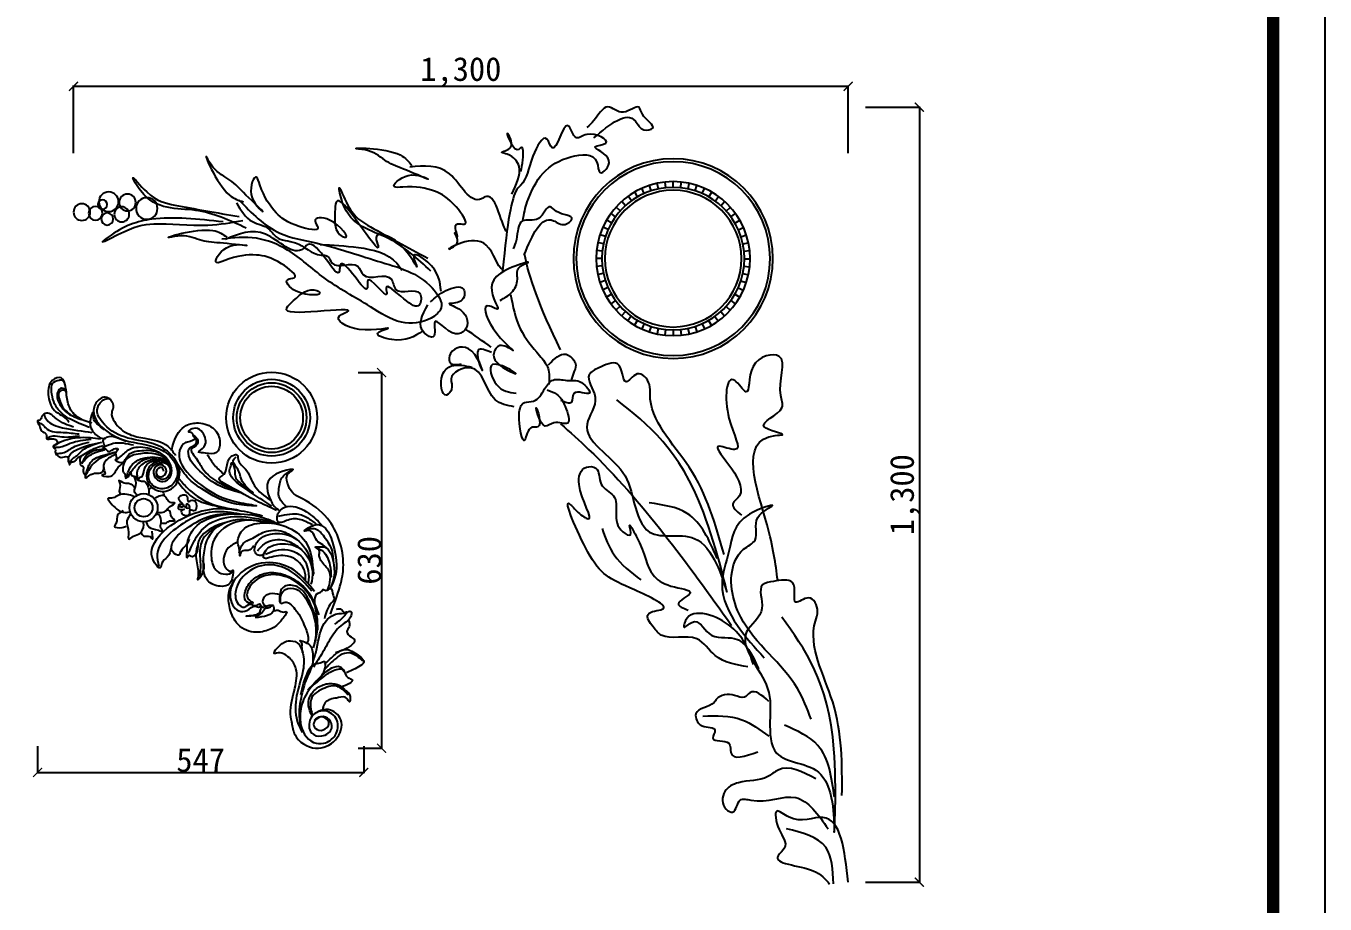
# Model space of a CAD drawing. Extents: x 3172 to 33391, y 13916 to 34175.
# Drawn here: x 18424 to 20603, y 22285 to 23758 of the extents above; entities that cross this region are included whole.
import ezdxf

# ---------------------------------------------------------------- set-up
doc = ezdxf.new("R2010")
doc.units = 0
doc.layers.get('0').update_dxf_attribs({"linetype": 'CONTINUOUS'})
doc.layers.get('DEFPOINTS').update_dxf_attribs({"linetype": 'CONTINUOUS'})
doc.dimstyles.get("Standard").update_dxf_attribs({"dimtxt": 0.18, "dimasz": 0.18, "dimexe": 0.18, "dimexo": 0.0625, "dimgap": 0.09, "dimtad": 0, "dimtih": 1, "dimtoh": 1, "dimdec": 4, "dimzin": 0, "dimdsep": 46, "dimtxsty": 'Standard', "dimcen": 0.09, "dimadec": 0, "dimazin": 0, "dimtfac": 1, "dimtdec": 4, "dimtofl": 0, "dimtmove": 0, "dimatfit": 3, "dimfxl": 1, "dimtolj": 1, "dimtzin": 0, "dimarcsym": 0})

# ---------------------------------------------------------------- blocks, each defined once
blk = doc.blocks.new('_ARCHTICK')
at = {"color": 0, "linetype": 'ByBlock', "const_width": 0.15}
blk.add_lwpolyline([(-0.5, -0.5), (0.5, 0.5)], dxfattribs=at)
blk = doc.blocks.new('*D267')
at = {"color": 0, "linetype": 'ByBlock'}
for p, q in [((546.1, 679), (586.9, 679)), ((585.6, 679), (585.6, 48.9)), ((546.1, 48.9), (586.9, 48.9))]:
    blk.add_line(p, q, dxfattribs=at)
at = {"layer": 'DEFPOINTS', "color": 0, "linetype": 'ByBlock'}
for p in [(545.4, 679), (545.4, 48.9), (585.6, 48.9)]:
    blk.add_point(p, dxfattribs=at)
at = {"color": 0, "linetype": 'ByBlock', "xscale": 15, "yscale": 15, "zscale": 15}
for p, rotation in [((585.6, 679), 90), ((585.6, 48.9), 270)]:
    blk.add_blockref('_ARCHTICK', p, dxfattribs=dict(at, rotation=rotation))
at = {"color": 0, "linetype": 'ByBlock', "insert": (565, 364), "char_height": 40, "attachment_point": 5, "rotation": 90}
blk.add_mtext('\\A1;630', dxfattribs=at)
blk = doc.blocks.new('*D268')
at = {"color": 0, "linetype": 'ByBlock'}
for p, q in [((8.3, 52.6), (8.3, 7)), ((555.6, 52.6), (555.6, 7)), ((8.3, 8.3), (555.6, 8.3))]:
    blk.add_line(p, q, dxfattribs=at)
at = {"layer": 'DEFPOINTS', "color": 0, "linetype": 'ByBlock'}
for p in [(8.3, 53.3), (555.6, 53.3), (555.6, 8.3)]:
    blk.add_point(p, dxfattribs=at)
at = {"color": 0, "linetype": 'ByBlock', "xscale": 15, "yscale": 15, "zscale": 15, "rotation": 180}
blk.add_blockref('_ARCHTICK', (8.3, 8.3), dxfattribs=at)
at = {"color": 0, "linetype": 'ByBlock', "xscale": 15, "yscale": 15, "zscale": 15}
blk.add_blockref('_ARCHTICK', (555.6, 8.3), dxfattribs=at)
at = {"color": 0, "linetype": 'ByBlock', "insert": (281.9, 28.9), "char_height": 40, "attachment_point": 5}
blk.add_mtext('\\A1;547', dxfattribs=at)
blk = doc.blocks.new('A$C15704145')
at = {"color": 7}
for p, q in [((219.8, 913.6), (219, 921)), ((229.6, 914.1), (229.6, 921.6)), ((239.4, 913.6), (240.1, 921)), ((182.9, 901.5), (179.1, 908)), ((191.6, 906), (188.5, 912.8)), ((200.7, 909.5), (198.4, 916.6)), ((210.2, 912), (208.6, 919.3)), ((249, 912.1), (250.6, 919.4)), ((258.5, 909.5), (260.8, 916.7)), ((267.6, 906), (270.7, 912.9)), ((276.3, 901.6), (280.1, 908.1)), ((160.2, 883.1), (154.6, 888.1)), ((167.1, 890), (162.1, 895.6)), ((174.7, 896.2), (170.3, 902.2)), ((284.5, 896.3), (288.9, 902.4)), ((292.2, 890.1), (297.2, 895.7)), ((299.1, 883.2), (304.7, 888.3)), ((148.7, 867.3), (142.2, 871)), ((154, 875.5), (148, 879.9)), ((305.2, 875.6), (311.3, 880.1)), ((310.6, 867.4), (317.1, 871.2)), ((144.3, 858.5), (137.4, 861.6)), ((315, 858.7), (321.9, 861.8)), ((138.3, 839.9), (130.9, 841.5)), ((140.8, 849.4), (133.6, 851.7)), ((318.6, 849.6), (325.7, 851.9)), ((321.1, 840.2), (328.4, 841.7)), ((136.2, 820.5), (128.7, 820.5)), ((136.7, 830.3), (129.3, 831.1)), ((322.6, 830.5), (330.1, 831.3)), ((323.2, 820.7), (330.7, 820.7)), ((136.8, 810.7), (129.3, 810)), ((322.7, 811), (330.1, 810.2)), ((138.3, 801.1), (131, 799.5)), ((140.8, 791.6), (133.7, 789.3)), ((318.6, 791.8), (325.8, 789.5)), ((321.1, 801.3), (328.5, 799.7)), ((144.4, 782.5), (137.5, 779.4)), ((148.8, 773.8), (142.3, 770)), ((310.7, 774), (317.2, 770.2)), ((315.1, 782.7), (322, 779.7)), ((154.1, 765.6), (148.1, 761.2)), ((160.3, 758), (154.7, 753)), ((167.2, 751.1), (162.2, 745.5)), ((292.3, 751.2), (297.3, 745.7)), ((299.2, 758.2), (304.8, 753.1)), ((305.4, 765.8), (311.4, 761.4)), ((174.8, 744.9), (170.4, 738.9)), ((183.1, 739.6), (179.3, 733.1)), ((191.8, 735.2), (188.7, 728.3)), ((267.8, 735.3), (270.9, 728.4)), ((276.5, 739.7), (280.3, 733.2)), ((284.7, 745.1), (289.1, 739)), ((200.9, 731.7), (198.6, 724.6)), ((210.4, 729.2), (208.8, 721.8)), ((220, 727.7), (219.3, 720.2)), ((229.8, 727.2), (229.8, 719.7)), ((239.6, 727.7), (240.4, 720.2)), ((249.2, 729.2), (250.8, 721.9)), ((258.7, 731.8), (261, 724.6))]:
    blk.add_line(p, q, dxfattribs=at)
for centre, radius in [((229.7, 820.6), 131), ((229.7, 820.6), 127.2), ((229.7, 820.6), 101), ((229.7, 820.6), 93.5), ((229.7, 820.6), 89.7), ((946, 894.3), 11), ((970.6, 895.2), 12.9), ((920.6, 886.4), 14.1), ((953.5, 878.7), 9.88), ((978.7, 891.6), 6.25), ((988, 880.1), 9.1), ((1005.8, 881.7), 11), ((972.5, 872.6), 7.96)]:
    blk.add_circle(centre, radius, dxfattribs=at)
for points, knots in [([(334, 979), (312.5, 997), (285.1, 1019.9), (271.9, 986.7), (247.2, 992.3), (270.8, 1004.7), (274, 1026.4), (296.1, 1004.3), (317.6, 1028.7), (330.5, 1003.5), (339.8, 995.4), (342.9, 992.7)], [0, 0, 0, 0, 59.033213, 75.08251, 86.659045, 109.356392, 119.507319, 141.046761, 162.580982, 188.270354, 201.115085, 201.115085, 201.115085, 201.115085]), ([(426.9, 870.4), (425.8, 879.7), (414.9, 919.8), (387.9, 954.8), (327.6, 960), (328.4, 924.6), (300.7, 954.7), (346.2, 968), (303.5, 971), (341, 991.1), (359.1, 971.7), (369.9, 1017.4), (385.6, 948.2), (397.1, 990.5), (420.5, 944.6), (421, 924.6), (441.3, 906.1), (447.1, 870.5), (453.5, 804.6)], [106.649533, 106.649533, 106.649533, 106.649533, 132.931867, 240.312662, 286.611739, 305.753251, 331.79672, 366.035268, 385.181391, 421.750018, 440.896141, 466.929516, 514.798228, 532.444767, 571.215812, 626.872698, 635.435912, 678.464875, 678.464875, 678.464875, 678.464875]), ([(441.6, 905.3), (435.4, 917.8), (425.6, 937.8), (440.1, 956.4), (460.3, 960.5), (433.3, 963.9), (456.7, 1002.4), (437.4, 956.1), (426.2, 971.3), (427.2, 947.1), (429, 938.8), (429.9, 934.7)], [0, 0, 0, 0, 37.44431, 59.913349, 67.091436, 80.331164, 99.049731, 124.928647, 128.139852, 144.191508, 160.245026, 160.245026, 160.245026, 160.245026]), ([(453.4, 806.2), (460.5, 808.6), (472.6, 865.8), (537.5, 826.4), (506.4, 841), (516.4, 852.6), (516.2, 855.9), (508.4, 840.4), (519.6, 869.4), (494.5, 862.4), (519.8, 897.5), (543.1, 911.2), (570.7, 916.3), (604.1, 912.5), (576.5, 938.9), (536.2, 917.2), (582.8, 938.6), (605.8, 945.9), (623.2, 962.9), (667.8, 966.2), (591.8, 967.2), (576.7, 947.9), (572.8, 942.9)], [227.367156, 227.367156, 227.367156, 227.367156, 258.552826, 312.675293, 329.841724, 374.388285, 378.552118, 418.592159, 443.752171, 455.526956, 488.449307, 534.999392, 591.239009, 605.957449, 637.254884, 673.066964, 714.070091, 752.340562, 789.228441, 810.043725, 887.088115, 914.232433, 914.232433, 914.232433, 914.232433]), ([(534.4, 777.7), (535.7, 790.3), (537.8, 809), (575.6, 832.8), (559.5, 794.9), (583, 846), (625.3, 859.1), (610.7, 822.2), (644.4, 869.6), (672.6, 908.1), (674, 873.8), (674.6, 853.8), (651.5, 845), (674.2, 875.9), (705.3, 875), (689.1, 854.5), (731.2, 864.2), (752.9, 880.3), (768.4, 903.8), (777.8, 936.1), (791.4, 900.4), (755.8, 871.7), (793.6, 906.3), (809.3, 924.6), (831.7, 934.1), (852.1, 973.9), (823.4, 903.5), (799.8, 897), (793.7, 895.3)], [0, 0, 0, 0, 41.947699, 62.305938, 75.735438, 112.147819, 143.533885, 154.791504, 193.91462, 234.50647, 247.381293, 280.791214, 283.914088, 313.944119, 332.814129, 341.645217, 366.33698, 401.249544, 443.429256, 454.468087, 477.941163, 504.800223, 535.552569, 564.255421, 591.921331, 607.532794, 665.316086, 685.674325, 685.674325, 685.674325, 685.674325]), ([(447.9, 855.6), (454.4, 860.3), (462.4, 912.3), (495.6, 888.2), (519.4, 946.3), (556.8, 942.5), (575.5, 940.6)], [610.032663, 610.032663, 610.032663, 610.032663, 672.056285, 681.368462, 752.154214, 822.952038, 822.952038, 822.952038, 822.952038]), ([(790.1, 860.6), (811.8, 870.7), (857.1, 891.7), (914.7, 881.5), (945.6, 937.3), (914.6, 897.2), (872.1, 888.3), (828.8, 880.8), (799.4, 875.8)], [0, 0, 0, 0, 70.283244, 146.810929, 166.803285, 192.645849, 233.362268, 319.120475, 319.120475, 319.120475, 319.120475]), ([(547.7, 804), (565.2, 820.4), (601.5, 854.6), (659.3, 863.1), (671, 925.9), (654.3, 878), (616.8, 856.1), (578, 835.4), (551.8, 821.3)], [0, 0, 0, 0, 70.283244, 146.810929, 166.803285, 192.645849, 233.362268, 319.120475, 319.120475, 319.120475, 319.120475]), ([(425.2, 825.5), (414.5, 851.4), (400.8, 884.4), (373.7, 861.1), (354.5, 877.5), (381.1, 877.5), (394, 895.3), (403.4, 865.5), (433.8, 877.1), (433.5, 848.8), (438, 837.3), (439.5, 833.5)], [0, 0, 0, 0, 59.033213, 75.08251, 86.659045, 109.356392, 119.507319, 141.046761, 162.580982, 188.270354, 201.115085, 201.115085, 201.115085, 201.115085]), ([(799.6, 897.5), (783, 880.4), (754.8, 851.1), (686.2, 840.5), (632, 821), (577.7, 806.1), (548.1, 787.9), (527.1, 757.5), (553.4, 736.4), (589.8, 732.8), (634.4, 763.4), (686.5, 790.6), (729.1, 831.6), (777, 851.1), (807, 847.8), (822.3, 846.1)], [0, 0, 0, 0, 69.119911, 117.753002, 202.304925, 244.493645, 283.118065, 311.819132, 330.689077, 369.825629, 415.347477, 486.998682, 547.264837, 590.985443, 636.515651, 636.515651, 636.515651, 636.515651]), ([(802.7, 893.7), (796.9, 883.9), (787, 867), (761.2, 863.9), (749.7, 843.7), (719.7, 844.9), (702.9, 824), (681.7, 825.5), (676.1, 803.3), (644.1, 821.6), (635.7, 787.3), (597.8, 807.5), (596.3, 768.5), (558.5, 787.6), (561, 751.8), (584.1, 766.6), (609.7, 792.5), (601.6, 761.1), (634.5, 807.5), (626.4, 759.1), (667, 832.5), (667.5, 781.1), (699.1, 854.4), (725.6, 819.3), (765.4, 867.8), (800, 853.2), (817.4, 845.9)], [0, 0, 0, 0, 32.146657, 55.619779, 69.583523, 96.174723, 133.778185, 141.740694, 152.998313, 186.708536, 200.138037, 236.893348, 252.347782, 284.19776, 299.009149, 320.869463, 347.822407, 354.804336, 385.478903, 395.353163, 441.772436, 449.733692, 504.042214, 511.026347, 564.11566, 617.214029, 617.214029, 617.214029, 617.214029]), ([(820.4, 868.7), (853, 872.4), (907, 878.5), (952.8, 863.2), (985.6, 838.1), (941.4, 861.9), (909.5, 869.6), (847.6, 861.1), (809.6, 868), (794.7, 870.7)], [0, 0, 0, 0, 93.828544, 155.710865, 164.817305, 186.90409, 235.94433, 307.063676, 353.180605, 353.180605, 353.180605, 353.180605]), ([(558.7, 725.6), (569.2, 718.6), (584.9, 708.1), (627.4, 721.8), (588, 733.9), (642.2, 719.1), (679.5, 743.1), (641.8, 755.6), (699.8, 750.9), (747.4, 747.9), (722, 771), (707.1, 784.3), (685.5, 772.2), (723.7, 769.8), (743, 794.2), (717, 794.9), (751.4, 821), (777.7, 827.3), (805.6, 824.1), (836.4, 810.6), (817.8, 843.9), (772.9, 835), (823.8, 841.8), (847.8, 842.1), (869.5, 853.1), (913.1, 843.2), (840.7, 866.4), (820.6, 852.5), (815.4, 848.9)], [0, 0, 0, 0, 41.947699, 62.305938, 75.735438, 112.147819, 143.533885, 154.791504, 193.91462, 234.50647, 247.381293, 280.791214, 283.914088, 313.944119, 332.814129, 341.645217, 366.33698, 401.249544, 443.429256, 454.468087, 477.941163, 504.800223, 535.552569, 564.255421, 591.921331, 607.532794, 665.316086, 685.674325, 685.674325, 685.674325, 685.674325]), ([(693.1, 839.1), (676.7, 838.4), (642.4, 836.8), (599.9, 827.1), (587.7, 808.5), (585.7, 805.4)], [0, 0, 0, 0, 50.409155, 105.081605, 116.339283, 116.339283, 116.339283, 116.339283]), ([(456.6, 765.9), (451.3, 768.9), (440.4, 775.1), (431.9, 791.6), (437.2, 809.4), (402.3, 821.3), (480.4, 801.8), (466.6, 770.6), (457.9, 751.9), (483.9, 768.4), (468.3, 720.7), (426.5, 691.1), (457.6, 711.8), (468.7, 694), (458.5, 678.7), (418.9, 660.9), (478.6, 696.9), (463.2, 647.9), (445, 645.2), (435.6, 643.9)], [0, 0, 0, 0, 18.21272, 36.950159, 51.761602, 65.196261, 109.424877, 149.22793, 151.435673, 162.477459, 191.933447, 229.661763, 246.909132, 259.786377, 277.586175, 301.059251, 333.887514, 360.746515, 388.852663, 388.852663, 388.852663, 388.852663]), ([(548.1, 763.8), (542.5, 769), (531.7, 779.1), (501, 788.3), (503.9, 760.6), (533.1, 763.1), (499.7, 753.4), (496.6, 727.7), (521.4, 715.9), (549.3, 755.5), (538.5, 711.5), (568.9, 728.7), (559, 746.6), (551.5, 760.1)], [0, 0, 0, 0, 25.182078, 48.240482, 64.162994, 79.780523, 97.026647, 123.885707, 137.137724, 168.521256, 188.269775, 200.761422, 238.296995, 238.296995, 238.296995, 238.296995]), ([(443, 773.5), (440.1, 757.9), (434.4, 727.8), (410.4, 699.7), (391.1, 677.2), (392.3, 662.9), (392.8, 655.6)], [0, 0, 0, 0, 46.573202, 89.950212, 110.305303, 131.250976, 131.250976, 131.250976, 131.250976]), ([(443, 773.5), (440.1, 757.9), (434.4, 727.8), (410.4, 699.7), (391.1, 677.2), (392.3, 662.9), (392.8, 655.6)], [0, 0, 0, 0, 46.573202, 89.950212, 110.305303, 131.250976, 131.250976, 131.250976, 131.250976]), ([(468.2, 697.6), (475.7, 700.6), (494.6, 708), (472.3, 651.9), (492.2, 714.8), (525, 700.5), (523.2, 679.9), (513.4, 681.5), (507.3, 682.5)], [0, 0, 0, 0, 17.80516, 44.664162, 78.437137, 104.941261, 114.044357, 128.859371, 128.859371, 128.859371, 128.859371]), ([(468.2, 697.6), (475.7, 700.6), (494.6, 708), (472.3, 651.9), (492.2, 714.8), (525, 700.5), (523.2, 679.9), (513.4, 681.5), (507.3, 682.5)], [0, 0, 0, 0, 17.80516, 44.664162, 78.437137, 104.941261, 114.044357, 128.859371, 128.859371, 128.859371, 128.859371]), ([(92.4, 398.6), (95.3, 420.3), (103, 476.7), (147.1, 588.3), (75.3, 589.3), (134.8, 600.5), (79.4, 618.7), (95.7, 652), (71.5, 703.4), (135.2, 689.3), (126.8, 630.5), (159.2, 681.4), (165.5, 611.6), (132.7, 561.3), (200, 588.8), (119.1, 521.6), (157.2, 498), (146.3, 489.1), (140, 484)], [0, 0, 0, 0, 74.105619, 191.826612, 201.460047, 227.34673, 261.475919, 277.525216, 328.983272, 365.595229, 400.168495, 420.72492, 470.55676, 512.408345, 532.716776, 602.823401, 616.444498, 635.163065, 635.163065, 635.163065, 635.163065]), ([(162.9, 432.3), (173.9, 471.6), (194.7, 545.4), (264, 611.2), (258.7, 657.9), (276.1, 678.1), (296.6, 646), (295.6, 686.4), (315.9, 682.8), (326.8, 677.5), (349, 667), (321.3, 635.8), (363.5, 589.3), (291.6, 552.5), (282.3, 501.3), (263.3, 444.3), (183.8, 476.1), (145.6, 327.4), (197.9, 552.8), (262.7, 603.2), (303.8, 635.2)], [0, 0, 0, 0, 123.472356, 231.937714, 244.928728, 266.244454, 283.987013, 310.329276, 321.368083, 335.803031, 350.958319, 381.632149, 418.516287, 497.429528, 540.858042, 583.312302, 647.813102, 724.519984, 832.339647, 1018.503118, 1018.503118, 1018.503118, 1018.503118]), ([(393.3, 681.5), (385.7, 689.3), (374.4, 700.8), (360.6, 689.4), (356.2, 679.6), (361.2, 670.4), (362.8, 663.3), (363.7, 659.8)], [0, 0, 0, 0, 26.869418, 39.744242, 46.367588, 57.408064, 68.448594, 68.448594, 68.448594, 68.448594]), ([(393.3, 681.5), (385.7, 689.3), (374.4, 700.8), (360.6, 689.4), (356.2, 679.6), (361.2, 670.4), (362.8, 663.3), (363.7, 659.8)], [0, 0, 0, 0, 26.869418, 39.744242, 46.367588, 57.408064, 68.448594, 68.448594, 68.448594, 68.448594]), ([(438.3, 626.3), (447.5, 628), (475.1, 633.2), (479.2, 690.6), (527.1, 668.8), (517.1, 650.3), (533.1, 633.4), (537.6, 668.8), (518.2, 683.8), (503.1, 680.3), (493.9, 678.2)], [0, 0, 0, 0, 26.591201, 79.671556, 108.721884, 122.685628, 132.562403, 159.421464, 176.241224, 202.926917, 202.926917, 202.926917, 202.926917]), ([(395.2, 648.3), (390.8, 646.7), (379.8, 642.9), (371.1, 628.2), (361.1, 597.6), (385.3, 609.9), (402.3, 591.9), (415.9, 647.3), (398.8, 595.6), (420.6, 602.6), (424.7, 564.7), (435.1, 612.3), (428.3, 633.9), (408.2, 631.7), (399.8, 648.2), (388.1, 665.1), (368.1, 659.1), (351.3, 663.5), (329.8, 636.1), (364.1, 652.2), (360.4, 627.2), (371.2, 632), (377.1, 634.7)], [0, 0, 0, 0, 13.606414, 33.437415, 55.609104, 73.929876, 85.95877, 112.520796, 137.628543, 145.236012, 164.022702, 198.03208, 215.040082, 227.307094, 248.823308, 264.883956, 283.054603, 302.448708, 319.956515, 340.510512, 352.536282, 366.562737, 366.562737, 366.562737, 366.562737]), ([(377.5, 604.1), (365.1, 593), (278.9, 515.5), (211.1, 420.6), (153, 339.5)], [0, 0, 0, 0, 49.976752, 347.443435, 347.443435, 347.443435, 347.443435]), ([(131.7, 285.1), (147.3, 287.7), (174.1, 292.1), (198.2, 333.1), (239.8, 317.2), (256.1, 337.1), (270.4, 357.9), (222.1, 359.7), (309, 399.1), (333.5, 408.5), (379.6, 517.7), (355.2, 487), (327.3, 469), (360.2, 517.7), (350.1, 548.9), (324.8, 547.5), (329.4, 521.2), (293.1, 507.7), (315, 471.2), (281.5, 453.4), (290.7, 479.2), (265, 434.7), (265.4, 410.7), (237.6, 389.2), (192.2, 385.3), (232.2, 368), (216.5, 362), (209.8, 359.5)], [0, 0, 0, 0, 45.374886, 77.858178, 124.754586, 140.214116, 157.787324, 177.704059, 222.22847, 300.766299, 368.094827, 383.554358, 399.016112, 445.44614, 470.301126, 482.616724, 504.871059, 527.131012, 575.946694, 586.746969, 598.815692, 615.009735, 670.738791, 698.271141, 725.272071, 746.045079, 761.506834, 761.506834, 761.506834, 761.506834]), ([(48.6, 216.3), (53.8, 230.3), (73.2, 282.1), (143.8, 327.5), (159.4, 408.1), (139.2, 440.5), (114, 451.1), (129.4, 481.5), (83.3, 503.3), (150.4, 482.7), (153, 440.5), (172.6, 388.9), (147.8, 337.6), (122.4, 310.3), (110.1, 297)], [0, 0, 0, 0, 44.220852, 163.870666, 237.016307, 256.847286, 276.237464, 305.983982, 330.745321, 363.105963, 418.885388, 462.769487, 520.695306, 575.603226, 575.603226, 575.603226, 575.603226]), ([(171.8, 427.3), (182.2, 450.9), (200.1, 491.6), (243, 497.6), (261.1, 500.1)], [0, 0, 0, 0, 71.21758, 122.695928, 122.695928, 122.695928, 122.695928]), ([(323, 466.6), (318.6, 454.4), (308.8, 426.8), (285.3, 409), (272.2, 399.1)], [0, 0, 0, 0, 38.167191, 86.092349, 86.092349, 86.092349, 86.092349]), ([(8.1, 116.2), (7.8, 157.1), (7.2, 233.7), (55.5, 316.2), (37.4, 359.6), (48.6, 383.9), (77.1, 358.7), (65, 397.2), (85.4, 399.4), (97.4, 397.3), (121.7, 393.4), (103.7, 355.8), (157.2, 322.8), (98.4, 267.5), (103.6, 215.7), (101.2, 155.7), (16, 164.1), (20.7, 10.7), (8.2, 241.7), (56.5, 308.2), (87.1, 350.3)], [0, 0, 0, 0, 123.472356, 231.937714, 244.928728, 266.244454, 283.987013, 310.329276, 321.368083, 335.803031, 350.958319, 381.632149, 418.516287, 497.429528, 540.858042, 583.312302, 647.813102, 724.519984, 832.339647, 1018.503118, 1018.503118, 1018.503118, 1018.503118]), ([(124.4, 288), (130.5, 306.7), (142.2, 343.1), (211.2, 365.5), (216.8, 333), (197.8, 354.4), (183.7, 317.9), (139.4, 330.7), (125.9, 300.6), (117.8, 282.4)], [0, 0, 0, 0, 61.602936, 119.5418, 124.351421, 136.378659, 163.27392, 197.040764, 248.064749, 248.064749, 248.064749, 248.064749]), ([(104, 239.7), (113, 247.8), (125.1, 258.6), (136.8, 241.8), (152.6, 251), (169.5, 248.2), (179.8, 231.7), (206.4, 230.9), (195, 202.8), (169.1, 207.6), (184.5, 184.1), (152.2, 192.1), (157.5, 160), (135.1, 167.8), (118.6, 173.6)], [0, 0, 0, 0, 27.639749, 36.718044, 49.862786, 73.917443, 79.258208, 107.409891, 124.940681, 142.966709, 153.72046, 175.707986, 188.35651, 223.700653, 223.700653, 223.700653, 223.700653]), ([(18.1, 113.9), (21.5, 139.5), (27.3, 183.6), (66.9, 201.2), (83.6, 208.6)], [0, 0, 0, 0, 71.21758, 122.695928, 122.695928, 122.695928, 122.695928]), ([(190.6, 220.5), (172.9, 221), (140.9, 221.8), (115.6, 202.6), (104.3, 194.1)], [0, 0, 0, 0, 51.359878, 92.654667, 92.654667, 92.654667, 92.654667]), ([(42.3, 138), (59.9, 147.4), (83, 159.8), (111.3, 134.1), (138.5, 137.7), (165.5, 123.8), (166.5, 100.6), (147, 89.8), (145.6, 115.3), (110.1, 103.4), (65.3, 128.3), (39.2, 91.2), (26.2, 72.7)], [0, 0, 0, 0, 50.975366, 67.112587, 106.412592, 127.733338, 150.752566, 160.336789, 179.074869, 193.14385, 252.016358, 311.003923, 311.003923, 311.003923, 311.003923]), ([(0, 2.5), (4.5, 44.1), (11.2, 105.8), (68.2, 76.5), (99, 104.6), (92.6, 68.1), (76.3, 51), (108.2, 26.2), (45.6, 24.9), (29.9, 6.5), (24.3, 0)], [0, 0, 0, 0, 91.235479, 135.475996, 153.089012, 177.506853, 202.408724, 216.224434, 266.519645, 294.150979, 294.150979, 294.150979, 294.150979]), ([(19.4, 0.5), (20.1, 18.6), (21.5, 57.8), (60.2, 67.5), (81, 72.7)], [0, 0, 0, 0, 49.079567, 106.04855, 106.04855, 106.04855, 106.04855])]:
    blk.add_open_spline(points, degree=3, knots=knots, dxfattribs=at)
for points in [[(377.4, 700.9), (405.5, 758), (419.2, 797.5), (424.7, 826.7)], [(468.5, 704.5), (479.7, 712.4), (490.9, 720.3), (502.1, 728)]]:
    blk.add_open_spline(points, degree=3, dxfattribs=at)
blk = doc.blocks.new('*D273')
at = {"color": 0, "lineweight": -2}
for p, q in [((19832.1, 23621.6), (19923.9, 23621.6)), ((19922.7, 23621.6), (19922.7, 22321.8)), ((19832.1, 22321.8), (19923.9, 22321.8))]:
    blk.add_line(p, q, dxfattribs=at)
at = {"layer": 'DEFPOINTS', "color": 0}
for p in [(19831.5, 23621.6), (19831.5, 22321.8), (19922.7, 22321.8)]:
    blk.add_point(p, dxfattribs=at)
at = {"color": 0, "lineweight": -2, "xscale": 15, "yscale": 15, "zscale": 15}
for p, rotation in [((19922.7, 23621.6), 90), ((19922.7, 22321.8), 270)]:
    blk.add_blockref('_ARCHTICK', p, dxfattribs=dict(at, rotation=rotation))
at = {"color": 0, "insert": (19898.7, 22971.7), "char_height": 40, "attachment_point": 5, "rotation": 90}
blk.add_mtext('\\A1;1,300', dxfattribs=at)
blk = doc.blocks.new('*D274')
at = {"color": 0, "lineweight": -2}
for p, q in [((18503.5, 23544.6), (18503.5, 23657.7)), ((19803.2, 23656.4), (18503.5, 23656.4)), ((19803.2, 23544.6), (19803.2, 23657.7))]:
    blk.add_line(p, q, dxfattribs=at)
at = {"layer": 'DEFPOINTS', "color": 0}
for p in [(18503.5, 23656.4), (18503.5, 23543.9), (19803.2, 23543.9)]:
    blk.add_point(p, dxfattribs=at)
at = {"color": 0, "lineweight": -2, "xscale": 15, "yscale": 15, "zscale": 15, "rotation": 180}
blk.add_blockref('_ARCHTICK', (18503.5, 23656.4), dxfattribs=at)
at = {"color": 0, "lineweight": -2, "xscale": 15, "yscale": 15, "zscale": 15}
blk.add_blockref('_ARCHTICK', (19803.2, 23656.4), dxfattribs=at)
at = {"color": 0, "insert": (19153.4, 23680.4), "char_height": 40, "attachment_point": 5}
blk.add_mtext('\\A1;1,300', dxfattribs=at)
blk = doc.blocks.new('A$C70464D8D')
for radius in [76.3, 64.4, 58.5, 52.6]:
    blk.add_circle((401.1, 603.3), radius)
at = {"ltscale": 5}
for radius in [23.6, 15.2]:
    blk.add_circle((186.2, 452.3), radius, dxfattribs=at)
for points in [[(99.1, 594.3), (86.1, 598.4), (65.8, 613.8), (57.8, 634.8), (54.4, 658.6), (48, 669.9), (33.3, 666), (26.3, 642.2), (36.6, 615.6), (58.9, 598.4), (60.7, 595.8)], [(95.5, 586.8), (67.9, 598.4), (43.1, 616.8), (31.7, 646.8), (33.6, 660.8), (44.4, 666.4), (49.9, 666.4), (52.8, 663.1)], [(56.9, 639.4), (54.3, 650.9), (46.6, 652.1), (41.4, 643.9), (45.5, 625.4), (57.5, 611.9), (76.6, 602), (82.7, 600.1)], [(55.9, 647.8), (52.3, 649.2), (44.5, 646.8), (45.4, 633), (52.5, 618.4), (64, 608)], [(131.9, 633.3), (121.7, 637.6), (106.2, 627.7), (102.9, 608.6), (115.8, 587.9), (154.4, 565.5), (211.3, 551.5), (234.3, 534.5), (242.4, 504.9), (229.1, 487.1), (207.2, 486.2), (195.1, 500.7), (197.3, 516.5), (208.3, 526.2), (224, 526.7), (230.3, 518.5), (226.7, 504), (217.6, 499.8), (209.2, 504.3), (208, 509.6)], [(220.4, 513), (215.9, 519.9), (207.4, 512.7), (212.4, 504.4), (223.7, 510.1), (219.8, 522.8), (206.8, 521.2), (203.7, 506.6), (218.7, 496.3), (231.6, 505.2), (228, 526.9), (213.9, 530.6), (194.8, 519.5), (191.5, 501.4), (205.1, 482.9), (229.8, 482.2), (246.7, 507.4), (233, 540.7), (202.7, 559.5), (154, 570.9), (116.6, 596.5), (108.5, 612.6), (113.3, 628.1), (129.1, 634.9), (134, 628.5), (134.9, 619.6), (132.7, 612.2), (137.2, 596.8), (162.3, 575.4), (188.2, 568.9), (227.2, 555.2), (239.8, 539.8)], [(68.3, 587.6), (40.1, 601.4), (23.3, 610.8), (15.7, 605.7), (12.1, 599.3), (8.2, 598), (10.4, 592), (15.4, 580.8), (22.5, 575.8), (23.2, 570.8), (23.4, 568.3), (28.8, 567.6), (37.1, 567.3), (41.4, 562.2), (39.5, 557.8), (35.6, 556.8), (34.6, 554.6), (37.8, 550.5), (38, 545.8), (41.6, 539.9), (48, 536.7), (58, 537.6), (60, 534.5), (59.5, 530.2), (61.9, 526.4), (61.7, 524.2), (64.3, 527.9), (70.3, 530.1), (75, 535.1), (83.7, 540.6), (106.4, 552.8), (118, 556.4)], [(120.6, 582.8), (107.8, 593.2), (101.9, 603.2), (101.7, 612.6), (97, 601.5), (102.4, 579), (118.3, 568.3), (122.4, 568.1)], [(8.7, 596.2), (18.1, 590), (24.2, 584.2), (51.2, 578.6), (78, 576)], [(19.1, 608.4), (23.6, 599.7), (50.3, 586.5), (99.4, 578.7)], [(233.1, 547.9), (236.8, 562.4), (257.7, 590.1), (278.5, 594.4), (304.8, 583.9), (314.4, 561.9), (308.7, 544.9), (289.9, 543.8), (277.7, 545.3)], [(25.1, 569.9), (34.3, 572.6), (49.1, 571.3), (78.5, 573.1)], [(34.9, 556), (45.7, 562.1), (80.5, 570.3), (113.7, 568)], [(36.5, 554), (44.8, 553.8), (63.1, 560.3), (98.3, 567.1)], [(156.7, 563.4), (139.7, 570), (123.6, 570), (117.7, 564.2), (119.6, 554.5), (117.5, 551.6), (121.6, 551), (126.4, 546.8), (141.3, 551.7), (143.1, 550.9), (139.9, 545.8), (140.9, 536), (140.2, 533.3), (138.8, 533.2), (145, 528.6), (159.5, 539.4), (179.2, 547.8), (208.9, 546), (224.4, 535.7), (231.9, 522.7)], [(278.4, 546.1), (289.8, 558.1), (283.1, 581.1), (267.8, 584.7), (261.3, 579.8), (266.7, 578.6), (270.9, 570.5), (273.2, 569.9), (264.6, 563.4), (256.4, 561.4), (246.7, 548), (259.4, 511.8), (295.2, 481.5), (349.2, 460.7), (375.9, 455.5), (350.9, 457), (297.1, 475.6), (262.4, 500.6), (242.7, 526.6)], [(269.2, 574.2), (277.3, 564.9), (271.2, 554), (267.5, 552.2), (276.3, 532.4), (282.1, 523), (314.8, 493.3), (350.5, 477.3), (317.4, 487.4), (280.4, 513.8), (261.3, 543.6), (263, 552), (272.5, 557.8), (275, 565.5), (271.7, 570.6)], [(40.7, 543.4), (50.7, 544.4), (68.5, 553.8), (94.6, 562.2)], [(61.5, 526.7), (60.8, 538.2), (74.5, 549.8), (116.2, 562.4)], [(62.5, 527.8), (66.1, 533.8), (72.7, 538.5), (79.5, 545.1), (115.9, 562.4)], [(82.3, 526.6), (90.3, 535.2), (110.2, 546.7), (120.4, 549.6), (107, 548.7), (86.3, 534.5), (81.9, 526.1)], [(88.9, 506.8), (102.5, 526.9), (136.8, 544.3), (139.9, 545.4), (119.6, 540.5), (97, 527.9), (88.9, 506.8)], [(119.6, 554), (135, 560.3), (169.2, 557.5)], [(141.5, 533.3), (147.1, 537.7), (162.9, 550.4), (192.8, 552.6), (213.5, 544.9)], [(233.5, 518.7), (226.4, 531.3), (180.9, 542.9), (156, 532), (151.3, 519.6), (152.3, 511.6), (155.2, 507.3), (156, 502.4), (161.6, 505.8), (164.3, 512.3), (166.5, 506.6), (174.3, 503.5), (176.9, 497.8), (178, 501.5), (183.6, 504.9), (186, 510), (189.3, 521.4), (202.6, 531.2), (215.1, 532.4), (221.6, 529.2)], [(82.3, 539.5), (79.1, 534.2), (79.8, 527.1), (79.6, 524.9), (84.5, 522), (84.7, 513), (88, 506), (88.1, 503.1), (97.9, 508), (117.1, 512.4), (120.2, 520.5)], [(139.3, 541.3), (122, 530.4), (119.8, 515), (121, 508.8), (116.7, 507.2), (128.5, 504.7), (141.2, 517.2), (152.6, 528.6), (155.5, 532)], [(158.1, 504.7), (160.7, 513.4), (165.9, 523.2), (184.5, 535.1), (201.4, 537.4)], [(164.8, 511.9), (170.2, 519.4), (192.5, 535.1), (210.4, 536.6), (223.7, 531.6), (229.9, 525.7)], [(176.2, 501.8), (175.9, 514.3), (190.2, 529.1), (205.2, 534.1), (220.6, 531.4)], [(293, 541.7), (305.4, 523.6), (320.7, 508.7)], [(409.5, 447.7), (375.4, 463.8), (328.7, 488.8), (313.5, 502.2), (320, 507.2), (324.1, 514.2), (329.7, 534.1), (337.6, 540.7), (342.8, 541), (344.8, 533.6), (357.1, 517), (372.4, 489.2), (398.7, 465.2)], [(401.6, 454.8), (361.5, 481), (336.2, 501.4), (330.2, 513.1), (332.7, 522.3), (333.8, 527.6), (339, 517.4), (339.7, 506.1), (352.7, 490.3), (370.1, 477), (352.4, 495.6), (344.3, 516.9), (336.7, 530.8), (341.5, 537.9)], [(175.1, 473.5), (171, 479.2), (173.8, 493.7), (171, 504.1), (178.9, 497.8), (186.5, 496.8), (194.9, 482.2), (194.6, 474.6)], [(245, 501.8), (259.5, 485.4), (294.9, 461.1), (350, 447.1)], [(425.7, 454), (413.4, 471.4), (413.3, 484.9), (419.7, 504.2), (434.1, 514.8)], [(148.7, 473.4), (146, 480), (146.8, 492.9), (144.9, 498), (153.5, 494), (162.6, 493.1), (172.1, 485.3)], [(195.6, 483), (199.2, 486.2)], [(221.2, 471.7), (219.2, 479.9)], [(243.8, 495.7), (268, 470.1), (314.2, 454), (346.2, 448.4)], [(170, 470.9), (158.4, 474.7), (143.4, 473), (134.7, 468.7), (127.2, 468.3), (137.9, 453.1), (142.7, 448.9), (155, 444.3), (164.7, 446.4)], [(210, 444.7), (221.3, 445.3), (230.5, 454.2), (238.5, 460), (231.6, 461.1), (221.9, 471.8), (205.5, 468.5)], [(253.8, 456.4), (249.4, 453.1), (245.4, 457.4), (251.4, 458.5), (245.7, 464.9), (249, 472.7), (259.6, 471.1), (260.9, 462.8), (267.6, 464.8), (274.7, 459.2), (270.2, 446.8), (264, 449.4), (262.3, 440.3), (254, 439.8), (250.5, 447.9), (254.2, 449.6), (245.9, 449.1), (245.5, 455.1), (251.4, 458.5), (255.4, 453.5), (263.7, 453.2), (258.9, 458.9), (257.8, 452.1)], [(151.8, 447.2), (142.5, 439.8), (140.2, 426.8), (137.5, 421.4), (150.5, 419.2), (157.2, 421.1)], [(164.9, 441.9), (158.1, 430.2), (160.8, 410.7), (161.5, 399.5), (169.5, 404.5), (179.8, 408.9), (186.4, 423.6), (186.1, 428.1)], [(189.8, 429.9), (195.7, 419.7), (211.1, 414.6), (218, 412.7), (215.4, 417.8), (215.6, 426.9), (211.8, 440.2), (208.7, 441.6)], [(232.4, 385.7), (225.9, 369.4), (216.7, 359.1), (214.2, 351.4), (204.6, 359.9), (204.8, 393.8), (253.5, 435.2), (303.1, 450.3), (386, 438.8)], [(348.1, 441.7), (305.7, 445.2), (236, 413.8), (209, 374.5), (211.7, 354.3)], [(215.6, 426.9), (223.9, 426.6), (230.5, 430.1), (238.7, 430.6), (233.1, 437), (229.4, 447.3), (223.3, 448.5)], [(262.5, 399.6), (257.1, 388.7), (248.6, 379.1), (245.3, 372.9), (235.1, 378.3), (236.3, 396.5), (259.1, 418.2), (294.1, 437), (336, 443.3)], [(338.2, 431.3), (306.4, 421.1), (277.3, 391.4), (274.5, 375.4), (265.8, 370.4), (261.9, 372.4), (259.1, 368.5), (259.2, 379.8), (259.8, 394.1), (272.6, 419.1), (306.9, 437.7), (342.1, 442.1), (392.3, 433.9), (414, 424.6)], [(260.9, 375.4), (266.3, 386.2), (275.1, 403.4), (302.2, 428.4), (350.6, 437.4), (407.8, 426.5)], [(469.8, 423.5), (450.4, 432.1), (428.6, 431.6), (412.2, 428.3), (410.2, 437.2), (423.5, 453.1), (459.4, 445.5), (484.9, 423.7)], [(412.4, 438.1), (422.8, 440.2), (440.8, 442.1), (460.8, 435.8), (475.8, 424.6)], [(306.5, 419.6), (284.5, 397.1), (280.8, 370.5), (280.9, 344.9), (278.5, 334.9)], [(398.1, 425.9), (363.1, 431.3), (310.2, 407.8), (299.9, 367.2), (309.5, 345.9), (324.1, 340.7), (335.1, 345.2), (335.8, 346.7), (335.1, 333.8), (314.8, 320.5), (293.9, 329.8), (286.6, 361.8), (302.3, 413.3), (343.4, 432.4), (385.8, 428.9)], [(371, 388.1), (361.6, 380.7), (353.4, 380.2), (348.4, 374.6), (347.8, 371.6), (347.3, 380.6), (344.3, 392.5), (352, 414.1), (386, 426.7), (424.8, 420.8), (457.9, 395.6), (471.1, 340.6)], [(346.8, 376.8), (353.4, 392.3), (366.5, 399.9), (389.1, 411.8), (420, 412.2), (441.9, 399.9)], [(459.8, 415.3), (472.4, 417.6), (489.1, 403.6), (502.6, 379.5), (504.5, 361.5)], [(181.9, 411.3), (186.8, 404.8), (196.6, 403.9), (201.4, 399.6), (200.9, 407.9), (200.6, 413.2)], [(278, 393), (273.8, 373.9), (277.8, 346.2), (277, 334.8), (276.4, 331.8), (284.8, 342.1), (285.7, 364)], [(342.7, 393.9), (326.8, 383.1), (320.9, 369.2), (325.8, 349.1), (332.8, 345.8), (337.2, 348.3)], [(391.1, 379.5), (384, 372.3), (377.1, 373.4), (373.1, 378.4), (378, 396), (406.6, 409.1), (438.7, 402), (464.8, 368.9), (470.5, 338.3)], [(377.5, 380.2), (392.5, 393.9), (422.4, 398), (442.5, 388.7), (452, 381.7)], [(478.2, 384.8), (486.8, 379.3), (498.8, 355.9), (500.8, 335.6)], [(472.9, 311.7), (438.7, 347.3), (398.1, 360.3), (344.7, 338.3), (331.3, 305.2), (346.2, 279.3), (359.7, 279.8), (373.7, 287.1), (380.7, 286.1), (383, 288), (382.1, 280.3), (372.5, 271.9), (358.4, 270.6), (370.5, 271.4), (384, 275.2), (391.5, 283.8), (398, 285.3), (402.7, 288.5), (404.8, 282.2), (394.4, 271.5), (373.4, 268)], [(468.7, 312.1), (434.4, 344.9), (399.7, 356.6), (359.9, 343.2), (340.9, 313.5), (345.7, 290.1), (355, 285.5), (365.4, 290.6), (375.5, 288.2), (381, 290.9), (384.9, 285.7), (391.4, 287.2), (399.1, 289), (404, 288.8)], [(406.1, 279.7), (412, 280.4), (421, 277.1), (425.5, 278.1), (419, 265.1), (400.3, 249.1), (375.7, 243.3), (344.7, 256.5), (331, 283.3), (329.1, 308.7), (338.3, 330.6)], [(480.7, 272.6), (463.9, 306.2), (421.1, 337.7), (387.2, 337.3), (362.2, 315.8), (363.8, 297.1), (369.7, 292.3), (362.2, 292.6), (355.7, 302.7), (363.5, 324.9), (379.5, 338.2), (404.8, 343.5), (433.3, 335.1), (460, 314.1), (479.7, 273.8)], [(414.9, 306.3), (398.1, 307.8), (387.6, 300.6), (387.2, 290.3), (391.2, 287.8)], [(471.1, 217.3), (477.5, 248.1), (464.4, 295.4), (444.5, 319.4), (422.5, 320.3), (414.3, 302.8), (416.9, 291.8), (421.3, 293.5), (440.2, 282.3), (445.1, 275.9), (458.2, 249), (461.3, 227.2), (458.8, 223.3)], [(415.9, 292.9), (416.9, 306.1), (424.3, 315.3), (442, 315.4), (462.1, 293.5), (474.5, 258.3), (474.3, 226.9)], [(478.5, 246.9), (476.5, 275.8), (473.5, 297.5), (479, 309), (484.5, 311.7), (487.1, 315), (492.2, 313.5), (499.7, 316.6), (504.3, 305.4), (505.8, 299), (501.2, 292.4), (489.6, 266.6)], [(471.3, 196.2), (476.9, 215.9), (493.1, 263.3), (510.9, 274.3), (526.8, 276.6), (533.9, 278.3), (533.4, 268.6), (522.8, 258.7), (502.6, 236.9), (486.6, 209.3), (471.2, 184.6)], [(509.7, 282.3), (518, 281.6), (523.9, 276.8), (526.5, 277.4), (521, 268.7), (506.7, 257.1)], [(530.4, 263.8), (531, 252.4), (527.4, 244.7), (534.3, 235.5), (540.4, 230.1), (534.3, 221.2), (508.5, 209)], [(435.8, 88.5), (433, 106.2), (440, 149.4), (441.8, 182.5), (430.8, 200.4), (409.2, 208.3), (406.6, 207.6), (418.9, 224.8), (433, 228.8), (447.4, 222.6), (453.1, 209.7), (452, 220.3), (451.3, 226.3), (448.6, 229), (456.5, 227.5), (470, 207.5), (469.4, 189.6), (459.9, 166.3), (450.5, 133.5), (448.6, 92.1), (471.4, 58.7), (488.7, 57.3), (507.5, 70.5), (510.3, 96.4), (490.4, 111.5), (466.7, 99.1), (468.4, 74.3), (485.2, 69.4), (501.9, 82.8), (497.9, 96.9), (483.8, 101.7), (471.7, 86.6), (480.2, 79.1), (494.1, 83.7), (497.3, 90.6), (492, 98.9), (483.2, 101.6), (472.3, 95.6)], [(451.3, 214.7), (454, 205.8), (452.9, 175.6), (442.1, 131.5), (445.8, 89.5), (452.5, 75.4)], [(489.8, 189.7), (505.5, 204.2), (522.9, 214.4), (543.9, 206.4), (555.9, 192.8), (546.7, 185.2), (526.6, 175.1)], [(554, 195.1), (544.6, 203.1), (530.4, 208.7), (503.6, 194.9), (490.4, 181.6)], [(449.9, 138.8), (462.1, 177), (473.3, 190.5), (482.5, 192), (489.4, 194.3), (490.5, 183.7), (476, 161.2), (456.5, 134.2), (448.7, 103.1), (451.1, 81.2)], [(461.6, 147), (487.4, 168), (502.7, 178.4), (520.6, 180.5), (529.1, 167.5), (536.1, 163.7), (518.4, 152.1), (511, 151.7)], [(523.1, 178.4), (516.2, 184.9), (501.6, 182.9), (483.2, 168.4)], [(529.8, 138.4), (510, 152.8), (483.5, 146.6), (466.2, 121.5), (469.2, 103.1), (465.1, 111.7), (468, 140.3), (482.7, 153.2), (502.9, 157.3), (519.2, 151.6), (530.3, 139.2)]]:
    blk.add_spline(points, degree=3, dxfattribs=at)
for points, knots in [([(499.6, 273.7), (517.2, 319.3), (527.7, 365), (506.1, 431.3), (463.8, 462.4), (435, 475.5), (427.4, 492.1), (424.4, 509.2), (449, 520.4), (383.9, 509.1), (394.6, 472.8), (404.9, 454.4), (411, 449.7), (414.1, 447.3)], [21649.45699, 21649.45699, 21649.45699, 21649.45699, 25098.159144, 30373.742857, 33773.278622, 35011.684157, 36171.713601, 37237.644222, 37797.240303, 40008.929805, 42629.60109, 43338.323193, 44084.9071, 44084.9071, 44084.9071, 44084.9071]), ([(497.3, 380.7), (494.1, 383.9), (487.9, 390.2), (474.9, 396.2), (472.6, 409.3), (463.8, 415.5), (450.8, 410.5), (464.7, 420.9), (471.1, 421.9), (477.4, 426.1), (495.6, 418.7), (505.2, 387.7), (514.1, 350.7), (503.8, 326), (499.5, 316.6)], [0, 0, 0, 0, 12.752093, 24.679613, 36.852181, 46.531561, 51.457496, 64.603737, 67.865036, 71.233497, 84.581464, 112.768053, 158.030386, 186.153165, 186.153165, 186.153165, 186.153165]), ([(457.8, 330.2), (458.7, 336.5), (456.5, 355.3), (430.3, 375.8), (405.7, 371.1), (393.6, 367.3), (385.3, 366.7), (390.3, 384), (410, 393.3), (441.8, 392.1), (469.5, 365.1), (471.4, 337.9), (467, 323.8)], [4866.357281, 4866.357281, 4866.357281, 4866.357281, 6046.75489, 8322.655025, 10242.328719, 10486.969531, 10873.774875, 11457.802885, 12882.09949, 15060.187512, 17029.66791, 19760.125948, 19760.125948, 19760.125948, 19760.125948]), ([(390.7, 374.2), (396.1, 376.6), (413.8, 384.5), (448.8, 380.6), (463.6, 351.2), (463.8, 332.6), (462.3, 326.1)], [0, 0, 0, 0, 1153.503803, 3713.949993, 5689.033671, 6961.587754, 6961.587754, 6961.587754, 6961.587754]), ([(495, 314.1), (499.8, 326), (503.4, 347.1), (482.8, 360.9), (480.4, 373.6), (483.2, 381.8), (469.4, 387.3), (482.4, 386.2), (495.4, 388.5), (510.5, 354.5), (505.7, 330), (499, 316.4)], [27274.864291, 27274.864291, 27274.864291, 27274.864291, 29469.695516, 30920.788779, 31403.257048, 31883.333335, 32393.475858, 32969.197734, 33257.058672, 35109.236962, 38069.569579, 38069.569579, 38069.569579, 38069.569579])]:
    blk.add_open_spline(points, degree=3, knots=knots, dxfattribs=at)
for points in [[(525.4, 146.2), (532.7, 135.6), (531.5, 126.9), (527.5, 132.4), (513.1, 133.7), (492.8, 127.1), (487.7, 118.9), (486.7, 113.4)], [(434.7, 91.9), (440.3, 71.4), (474.9, 49), (508.4, 63.2), (517.2, 96.7), (496.2, 113.7), (479.9, 110.5), (474.7, 107.1)]]:
    blk.add_spline(points, degree=3)
dim = blk.add_linear_dim(base=(585.6, 48.9), p1=(545.4, 679), p2=(545.4, 48.9), angle=90, dimstyle='Standard', override={"dimtxt": 40, "dimasz": 15, "dimexe": 1.25, "dimexo": 0.625, "dimgap": 0.625, "dimtad": 1, "dimtih": 0, "dimtoh": 0, "dimdec": 0, "dimzin": 8, "dimlunit": 6, "dimblk1": 'ARCHTICK', "dimblk2": 'ARCHTICK', "dimsah": 1, "dimcen": 2.5, "dimtdec": 0, "dimtofl": 1})
dim.commit()
dim.dimension.update_dxf_attribs({"geometry": '*D267', "text_midpoint": (565, 364)})
dim = blk.add_linear_dim(base=(555.6, 8.3), p1=(8.3, 53.3), p2=(555.6, 53.3), dimstyle='Standard', override={"dimtxt": 40, "dimasz": 15, "dimexe": 1.25, "dimexo": 0.625, "dimgap": 0.625, "dimtad": 1, "dimtih": 0, "dimtoh": 0, "dimdec": 0, "dimzin": 8, "dimlunit": 6, "dimblk1": 'ARCHTICK', "dimblk2": 'ARCHTICK', "dimsah": 1, "dimcen": 2.5, "dimtdec": 0, "dimtofl": 1})
dim.commit()
dim.dimension.update_dxf_attribs({"geometry": '*D268', "text_midpoint": (281.9, 28.9)})

msp = doc.modelspace()

# ---------------------------------------------------------------- linework, layer by layer
msp.add_lwpolyline([(20603.39386, 20825.91793), (20603.39386, 25929.19584), (13771.04168, 25929.19584), (13771.04168, 20825.91793)], close=True)
at = {"const_width": 20.9008}
msp.add_lwpolyline([(20516.3072, 20913.00458), (20516.3072, 25842.10918), (13880.30419, 25842.10918), (13880.30419, 20913.00458)], close=True, dxfattribs=at)

# ---------------------------------------------------------------- block references
for name, p, xscale, yscale, zscale in [('A$C15704145', (19803.23825, 22318.58841), -1.27826941986, 1.27826941986, 1.27826941986), ('A$C70464D8D', (18434.91058, 22497.63695), 0.999818001375, 0.999818001375, 0.999818001375)]:
    msp.add_blockref(name, p, dxfattribs=dict(xscale=xscale, yscale=yscale, zscale=zscale))

# ---------------------------------------------------------------- dimensions: what is measured, and where the dimension line sits
for base, p1, p2, angle, picture, middle in [((18503.50762, 23656.44337), (19803.23853, 23543.9308), (18503.50762, 23543.9308), 180, '*D274', (19153.37308, 23680.4017)), ((19922.65628, 22321.81753), (19831.51632, 23621.55045), (19831.51632, 22321.81753), 270, '*D273', (19898.69794, 22971.68399))]:
    dim = msp.add_linear_dim(base=base, p1=p1, p2=p2, angle=angle, dimstyle='Standard', override={"dimtxt": 40, "dimasz": 15, "dimexe": 1.25, "dimexo": 0.625, "dimgap": 0.625, "dimtad": 1, "dimtih": 0, "dimtoh": 0, "dimdec": 0, "dimzin": 8, "dimlunit": 6, "dimblk1": 'ARCHTICK', "dimblk2": 'ARCHTICK', "dimsah": 1, "dimcen": 2.5, "dimtdec": 0, "dimtofl": 1})
    dim.commit()
    dim.dimension.update_dxf_attribs({"geometry": picture, "text_midpoint": middle})

doc.saveas('drawing.dxf')
